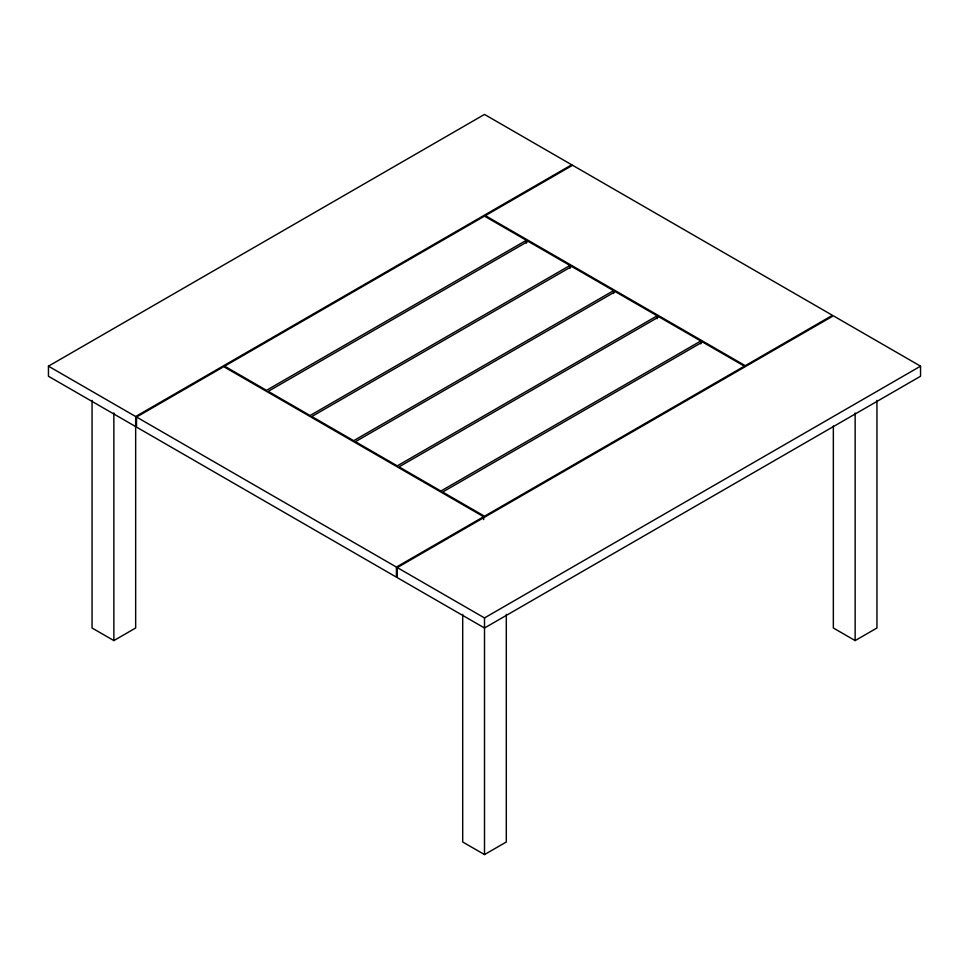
<?xml version="1.0" encoding="UTF-8"?>
<svg xmlns="http://www.w3.org/2000/svg" width="969" height="969" viewBox="0 0 969 969"><rect width="100%" height="100%" fill="white"/><g stroke="black" fill="none" stroke-linecap="round" stroke-linejoin="round"><path stroke-width="1.45" d="M48.45 366.173L484.5 114.427L571.71 164.778L135.66 416.525L48.45 366.173L48.45 376.251L135.66 426.59M136.532 417.033L396.418 567.071L396.418 577.149L136.532 427.099L136.532 417.033L223.742 366.682L483.628 516.719L483.628 519.602M526.361 240.3L266.475 390.337L224.614 366.173L484.5 216.135L526.361 240.3L526.361 243.183M569.966 265.47L310.08 415.519L268.219 391.355L528.105 241.305L569.966 265.47L569.966 268.352M613.571 290.652L353.685 440.689L311.824 416.525L571.71 266.487L613.571 290.652L613.571 293.522M657.176 315.821L397.29 465.871L355.429 441.694L615.315 291.657L657.176 315.821L657.176 318.704M92.055 400.367L92.055 627.997L113.857 640.582L135.66 627.997L135.66 416.525M700.781 341.003L440.895 491.041L399.034 466.876L658.92 316.827L700.781 341.003L700.781 343.874M396.418 567.071L483.628 516.719M397.29 567.58L833.34 315.821L920.55 366.173L920.55 376.251L484.5 627.997L397.29 577.645L397.29 567.58L484.5 617.931L920.55 366.173M462.697 614.358L462.697 841.988L484.5 854.573L506.302 841.988L506.302 614.358M833.34 425.997L833.34 627.997L855.142 640.582L876.945 627.997L876.945 400.367M855.142 412.951L855.142 640.582M484.5 617.931L484.5 854.573M113.857 412.951L113.857 640.582M572.582 165.275L485.372 215.627L745.258 365.676L832.468 315.325L572.582 165.275M702.525 342.009L442.639 492.046L484.5 516.223L744.386 366.173L702.525 342.009"/></g></svg>
